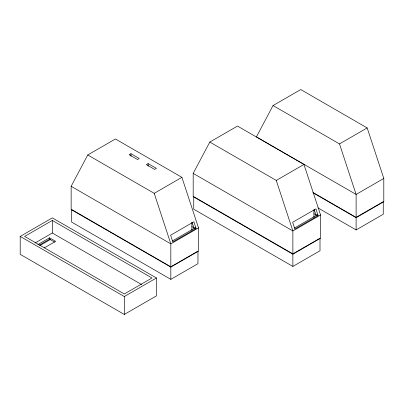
<?xml version="1.0" encoding="UTF-8"?>
<svg xmlns="http://www.w3.org/2000/svg" width="404" height="404" viewBox="0 0 404 404"><rect width="100%" height="100%" fill="white"/><g stroke="black" fill="none" stroke-linecap="round" stroke-linejoin="round"><path stroke-width="0.61" d="M71.144 186.305L87.759 154.969L115.448 138.986L181.901 177.351L198.516 227.871L198.516 251.121L170.826 267.105L71.144 209.555L71.144 186.305L170.826 243.854L198.516 227.871M193.188 173.392L209.802 142.062L237.491 126.073L303.949 164.443L320.564 214.958L320.564 238.208L292.875 254.197L193.188 196.647L193.188 173.392L292.875 230.947L320.564 214.958M273.043 105.55L256.429 136.885L356.111 194.435L383.8 178.447L367.185 127.932L300.733 89.562L273.043 105.55L339.496 143.915L356.111 194.435L356.111 229.927L383.245 214.256L383.245 201.697L356.111 217.367L313.08 192.526M130.957 153.692L129.184 154.712L137.491 159.509L139.264 158.484L130.957 153.692L130.957 156.247M20.2 236.421L52.318 217.877L156.434 277.987L156.434 295.895L124.311 314.438L20.2 254.328L20.2 236.421L124.311 296.531L156.434 277.987M148.127 163.6L146.354 164.625L154.661 169.422L156.429 168.397L148.127 163.6L148.127 166.16M52.318 220.438L24.629 236.421L124.311 293.976L152 277.987L52.318 220.438L52.318 233.007L141.653 284.583M34.946 243.036L52.318 233.007M37.759 244.612L49.551 237.804L55.641 241.319L44.39 247.819M39.37 245.077L49.551 239.193L54.626 242.127M39.834 245.551L50.692 239.284M87.759 154.969L154.212 193.339L181.901 177.351M209.802 142.062L276.26 180.426L303.949 164.443M339.496 143.915L367.185 127.932M172.452 240.93L194.087 228.442L196.091 228.512L193.875 221.776L170.619 235.204L172.831 241.94L196.091 228.512M170.826 279.346L197.965 263.681L197.965 251.121L170.826 266.786L71.7 209.555L71.7 222.114L170.826 279.346L170.826 243.854L154.212 193.339M294.496 228.018L316.13 215.529L318.14 215.6L315.923 208.863L292.663 222.291L294.88 229.028L318.14 215.6M292.875 266.433L320.008 250.768L320.008 238.208L292.875 253.874L193.743 196.647L193.743 209.201L292.875 266.433L292.875 230.947L276.26 180.426M317.908 214.898L315.903 214.827L313.918 213.681M195.859 227.811L193.854 227.735L191.87 226.588M313.08 192.839L356.111 217.685L383.8 201.697L383.8 178.447M317.983 207.914L356.111 229.927M314.095 209.343L316.13 215.529M192.052 222.251L194.087 228.442M313.918 210.014L313.918 217.443M191.87 222.316L191.87 230.351M124.311 296.531L124.311 314.438M49.551 237.804L49.551 239.193"/></g></svg>
